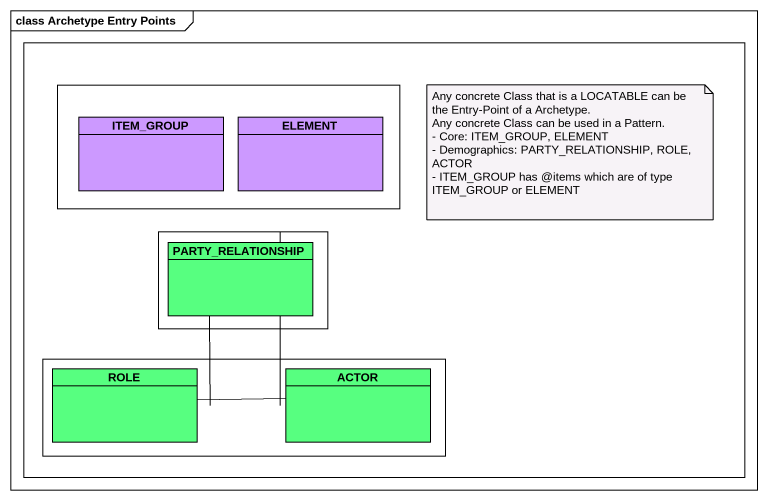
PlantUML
@startuml
mainframe class Archetype Entry Points
hide circle
hide empty members
rectangle " " as rectangle1 {
  rectangle " " as rectangle2 {
    class ITEM_GROUP #CC99FF
    class ELEMENT #CC99FF
  }
  rectangle " " as rectangle3 {
    class PARTY_RELATIONSHIP #57FF80
  }
  rectangle " " as rectangle4 {
    class ROLE #57FF80
    class "ACTOR" as ACTOR_ #57FF80
  }
}
rectangle3 -- rectangle4
rectangle3 -- rectangle4
ACTOR_ -left- ROLE
note as N1
  Any concrete Class that is a LOCATABLE can be the Entry-Point of a Archetype.
  Any concrete Class can be used in a Pattern.
  - Core: ITEM_GROUP, ELEMENT
  - Demographics: PARTY_RELATIONSHIP, ROLE, ACTOR
  - ITEM_GROUP has @items which are of type ITEM_GROUP or ELEMENT
end note
@enduml
